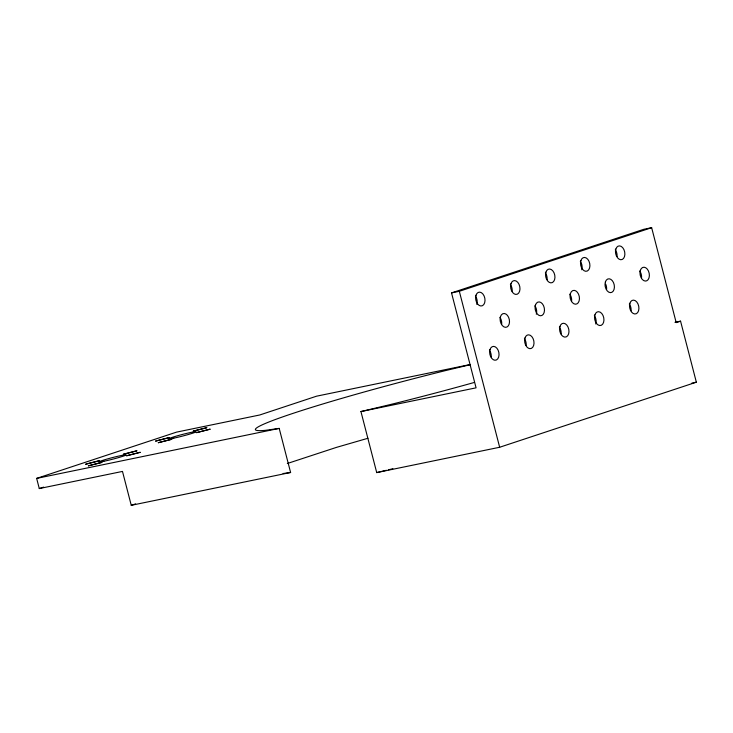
<?xml version="1.0" encoding="UTF-8"?>
<svg xmlns="http://www.w3.org/2000/svg" width="733" height="733" viewBox="0 0 733 733"><rect width="100%" height="100%" fill="white"/><g stroke="black" fill="none" stroke-linecap="round" stroke-linejoin="round"><path stroke-width="1.1" d="M287.309 463.522L336.41 447.396L367.929 438.27M360.938 411.561L476.074 387.83L451.528 292.898L643.84 229.282L651.646 227.679L676.192 322.612L680.563 321.164L696.35 382.195L499.659 447.258L376.716 472.593L360.938 411.561L389.965 404.643A168.379 9.694 -14.5 0 0 474.049 382.525M451.528 292.898L459.325 291.285L651.646 227.679M470.513 364.631L446.855 370.266A168.379 9.694 -14.5 0 0 265.163 430.363L279.2 428.402L290.598 472.483L131.253 505.321L122.484 471.42L39.28 488.563L36.65 478.392L176.516 432.131L259.72 414.988L316.546 396.186L470.32 364.503M39.28 488.563L43.614 487.133M131.253 505.321L135.605 503.883M376.716 472.593L386.401 470.284M388.545 469.771L392.851 468.744M674.974 322.318L680.563 321.164M36.65 478.392L279.2 428.402M691.879 383.121L696.35 382.195M283.039 473.536L290.598 472.483M459.325 291.285L499.659 447.258M475.424 296.031A7.018 4.59 78.4 0 1 476.844 304.442M499.924 317.371A7.018 4.59 78.4 0 1 501.674 324.151M489.452 350.282A7.018 4.59 78.4 0 1 491.211 357.063M524.425 338.719A7.018 4.59 78.4 0 1 526.175 345.5M510.388 284.468A7.018 4.59 78.4 0 1 512.147 291.248M545.361 272.896A7.018 4.59 78.4 0 1 547.111 279.685M534.888 305.808A7.018 4.59 78.4 0 1 536.309 314.219M559.389 327.147A7.018 4.59 78.4 0 1 561.139 333.927M569.853 294.245A7.018 4.59 78.4 0 1 571.612 301.025M594.353 315.584A7.018 4.59 78.4 0 1 595.773 323.995M580.325 261.333A7.018 4.59 78.4 0 1 581.745 269.753M615.289 249.77A7.018 4.59 78.4 0 1 617.049 256.55M605.687 284.166A7.018 4.59 78.4 0 1 606.576 289.462M629.317 304.021A7.018 4.59 78.4 0 1 631.076 310.801M639.79 271.109A7.018 4.59 78.4 0 1 641.54 277.889M85.734 464.191L99.184 460.764L85.734 464.191M88.4 465.821L101.85 462.395L88.4 465.821M123.364 454.258L136.824 450.822L123.364 454.258M126.681 455.752L140.14 452.325L126.681 455.752M155.662 441.064L169.121 437.628L155.662 441.064M158.328 442.695L171.788 439.259L158.328 442.695M193.301 431.123L206.752 427.696L193.301 431.123M196.618 432.626L210.069 429.19L196.618 432.626M103.829 461.277A14.028 0.806 -14.5 0 0 125.948 455.083A14.028 0.806 -14.5 0 0 107.934 458.803A14.028 0.806 -14.5 0 0 103.829 461.277M173.758 438.151A14.028 0.806 -14.5 0 0 195.885 431.957A14.028 0.806 -14.5 0 0 177.872 435.668A14.028 0.806 -14.5 0 0 173.758 438.151M615.857 249.028A7.018 4.59 78.4 0 0 620.75 259.729A7.018 4.59 78.4 0 0 623.948 249.651A7.018 4.59 78.4 0 0 615.857 249.028M640.349 270.376A7.018 4.59 78.4 0 0 645.242 281.069A7.018 4.59 78.4 0 0 648.448 270.99A7.018 4.59 78.4 0 0 640.349 270.376M629.885 303.279A7.018 4.59 78.4 0 0 634.778 313.981A7.018 4.59 78.4 0 0 637.985 303.902A7.018 4.59 78.4 0 0 629.885 303.279M605.385 281.939A7.018 4.59 78.4 0 0 610.277 292.632A7.018 4.59 78.4 0 0 613.484 282.562A7.018 4.59 78.4 0 0 605.385 281.939M580.884 260.6A7.018 4.59 78.4 0 0 585.777 271.292A7.018 4.59 78.4 0 0 588.984 261.214A7.018 4.59 78.4 0 0 580.884 260.6M570.421 293.502A7.018 4.59 78.4 0 0 575.313 304.204A7.018 4.59 78.4 0 0 578.52 294.125A7.018 4.59 78.4 0 0 570.421 293.502M594.912 314.842A7.018 4.59 78.4 0 0 599.805 325.544A7.018 4.59 78.4 0 0 603.012 315.465A7.018 4.59 78.4 0 0 594.912 314.842M559.948 326.414A7.018 4.59 78.4 0 0 564.841 337.107A7.018 4.59 78.4 0 0 568.048 327.037A7.018 4.59 78.4 0 0 559.948 326.414M535.447 305.065A7.018 4.59 78.4 0 0 540.34 315.767A7.018 4.59 78.4 0 0 543.547 305.688A7.018 4.59 78.4 0 0 535.447 305.065M545.92 272.163A7.018 4.59 78.4 0 0 550.813 282.856A7.018 4.59 78.4 0 0 554.02 272.786A7.018 4.59 78.4 0 0 545.92 272.163M510.956 283.726A7.018 4.59 78.4 0 0 515.849 294.428A7.018 4.59 78.4 0 0 519.046 284.349A7.018 4.59 78.4 0 0 510.956 283.726M500.483 316.638A7.018 4.59 78.4 0 0 505.376 327.33A7.018 4.59 78.4 0 0 508.583 317.261A7.018 4.59 78.4 0 0 500.483 316.638M524.984 337.977A7.018 4.59 78.4 0 0 529.877 348.67A7.018 4.59 78.4 0 0 533.083 338.6A7.018 4.59 78.4 0 0 524.984 337.977M490.01 349.54A7.018 4.59 78.4 0 0 494.912 360.242A7.018 4.59 78.4 0 0 498.11 350.163A7.018 4.59 78.4 0 0 490.01 349.54M475.983 295.289A7.018 4.59 78.4 0 0 480.875 305.991A7.018 4.59 78.4 0 0 484.082 295.912A7.018 4.59 78.4 0 0 475.983 295.289"/></g></svg>
